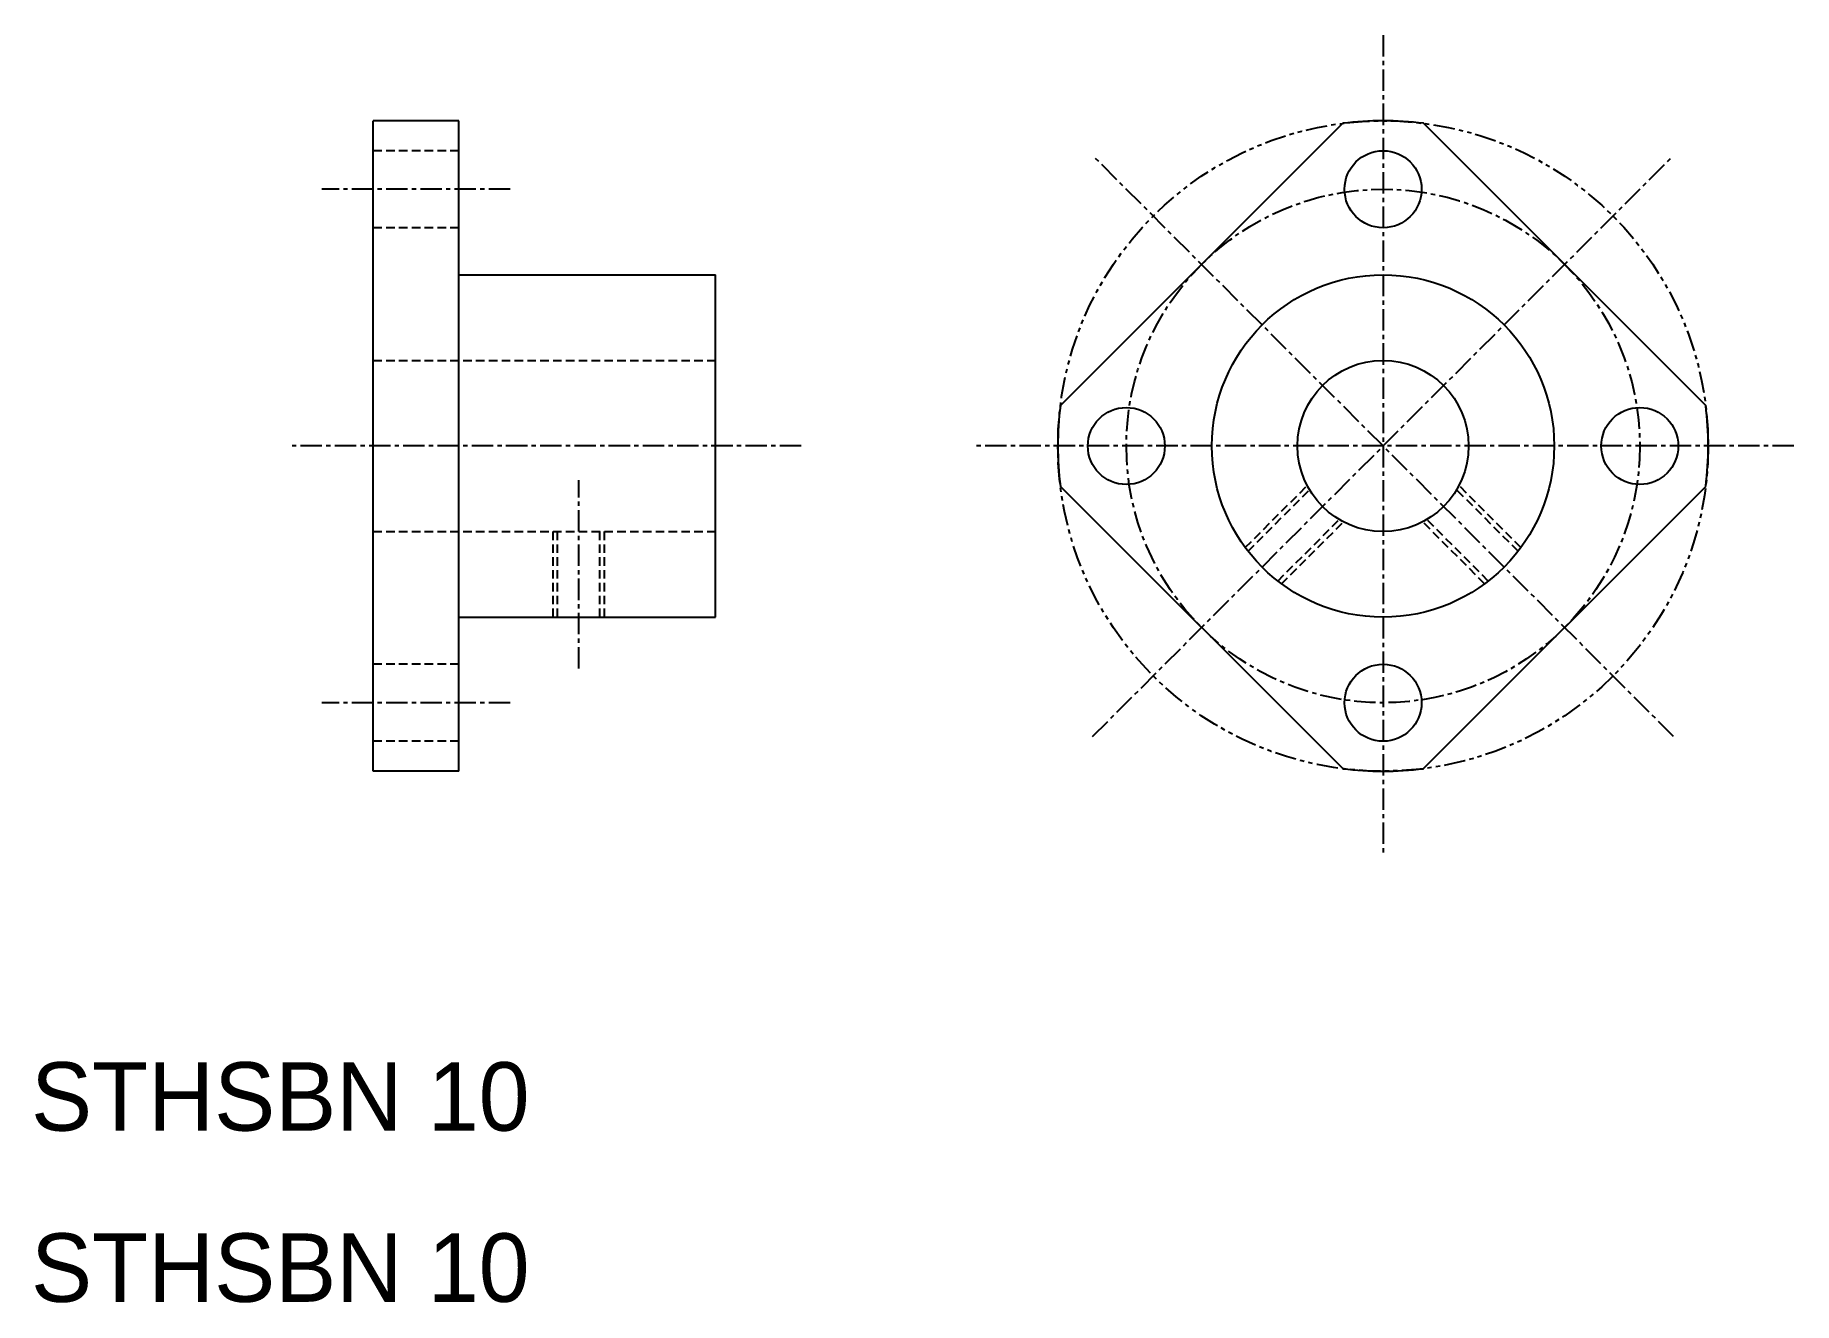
# Model space of a CAD drawing. Extents: x 10 to 113, y 10 to 84.
import ezdxf

# ---------------------------------------------------------------- set-up
doc = ezdxf.new("R2010")
doc.units = 0
for name, pattern in [('CENTER', [2, 1.25, -0.25, 0.25, -0.25]), ('DASHED', [0.75, 0.5, -0.25]), ('PHANTOM', [2.5, 1.25, -0.25, 0.25, -0.25, 0.25, -0.25])]:
    doc.linetypes.add(name, pattern=pattern)
doc.layers.get('0').update_dxf_attribs({"linetype": 'CONTINUOUS'})
doc.layers.add('CENTER', color=1, linetype='CENTER')

msp = doc.modelspace()

# ---------------------------------------------------------------- linework, layer by layer
at = {"color": 7, "linetype": 'CONTINUOUS'}
for p, q in [((30, 41), (30, 79)), ((35, 79), (30, 79)), ((35, 41), (35, 79)), ((70.15, 62.36), (86.64, 78.85)), ((107.85, 62.36), (91.36, 78.85)), ((35, 70), (50, 70)), ((50, 50), (50, 70)), ((86.64, 41.15), (70.15, 57.64)), ((91.36, 41.15), (107.85, 57.64)), ((35, 50), (50, 50)), ((35, 41), (30, 41))]:
    msp.add_line(p, q, dxfattribs=at)
at = {"color": 3, "linetype": 'DASHED'}
for p, q in [((35, 77.25), (30, 77.25)), ((35, 72.75), (30, 72.75)), ((30, 65), (50, 65)), ((80.95, 54.07), (84.57, 57.69)), ((97.05, 54.07), (93.43, 57.69)), ((81.11, 53.85), (84.7, 57.44)), ((96.89, 53.85), (93.3, 57.44)), ((82.85, 52.11), (86.44, 55.7)), ((83.07, 51.95), (86.69, 55.57)), ((94.93, 51.95), (91.31, 55.57)), ((95.15, 52.11), (91.56, 55.7)), ((30, 55), (50, 55)), ((40.5, 50), (40.5, 55)), ((40.77, 50), (40.77, 55)), ((43.23, 50), (43.23, 55)), ((43.5, 50), (43.5, 55)), ((35, 47.25), (30, 47.25)), ((35, 42.75), (30, 42.75))]:
    msp.add_line(p, q, dxfattribs=at)
at = {"color": 3, "linetype": 'PHANTOM'}
msp.add_circle((89, 60), 19, dxfattribs=at)
at = {"color": 7, "linetype": 'CONTINUOUS'}
for centre, radius in [((89, 75), 2.25), ((89, 60), 10), ((89, 60), 5), ((74, 60), 2.25), ((104, 60), 2.25), ((89, 45), 2.25)]:
    msp.add_circle(centre, radius, dxfattribs=at)
for start, end in [(82.8636, 97.1364), (172.8636, 187.1364), (352.8636, 7.1364), (262.8636, 277.1364)]:
    msp.add_arc((89, 60), 19, start, end, dxfattribs=at)
at = {"layer": 'CENTER', "color": 1, "linetype": 'CENTER'}
for p, q in [((89, 84), (89, 36)), ((105.97, 43.03), (72.03, 76.97)), ((72.03, 43.03), (105.97, 76.97)), ((38, 75), (27, 75)), ((55, 60), (25, 60)), ((113, 60), (65, 60)), ((42, 47), (42, 58)), ((38, 45), (27, 45))]:
    msp.add_line(p, q, dxfattribs=at)
msp.add_circle((89, 60), 15, dxfattribs=at)

# ---------------------------------------------------------------- texts
at = {"color": 7, "linetype": 'CONTINUOUS'}
for p in [(10, 20), (10, 10)]:
    msp.add_text('STHSBN 10', height=4, dxfattribs=at).set_placement(p)

doc.saveas('drawing.dxf')
